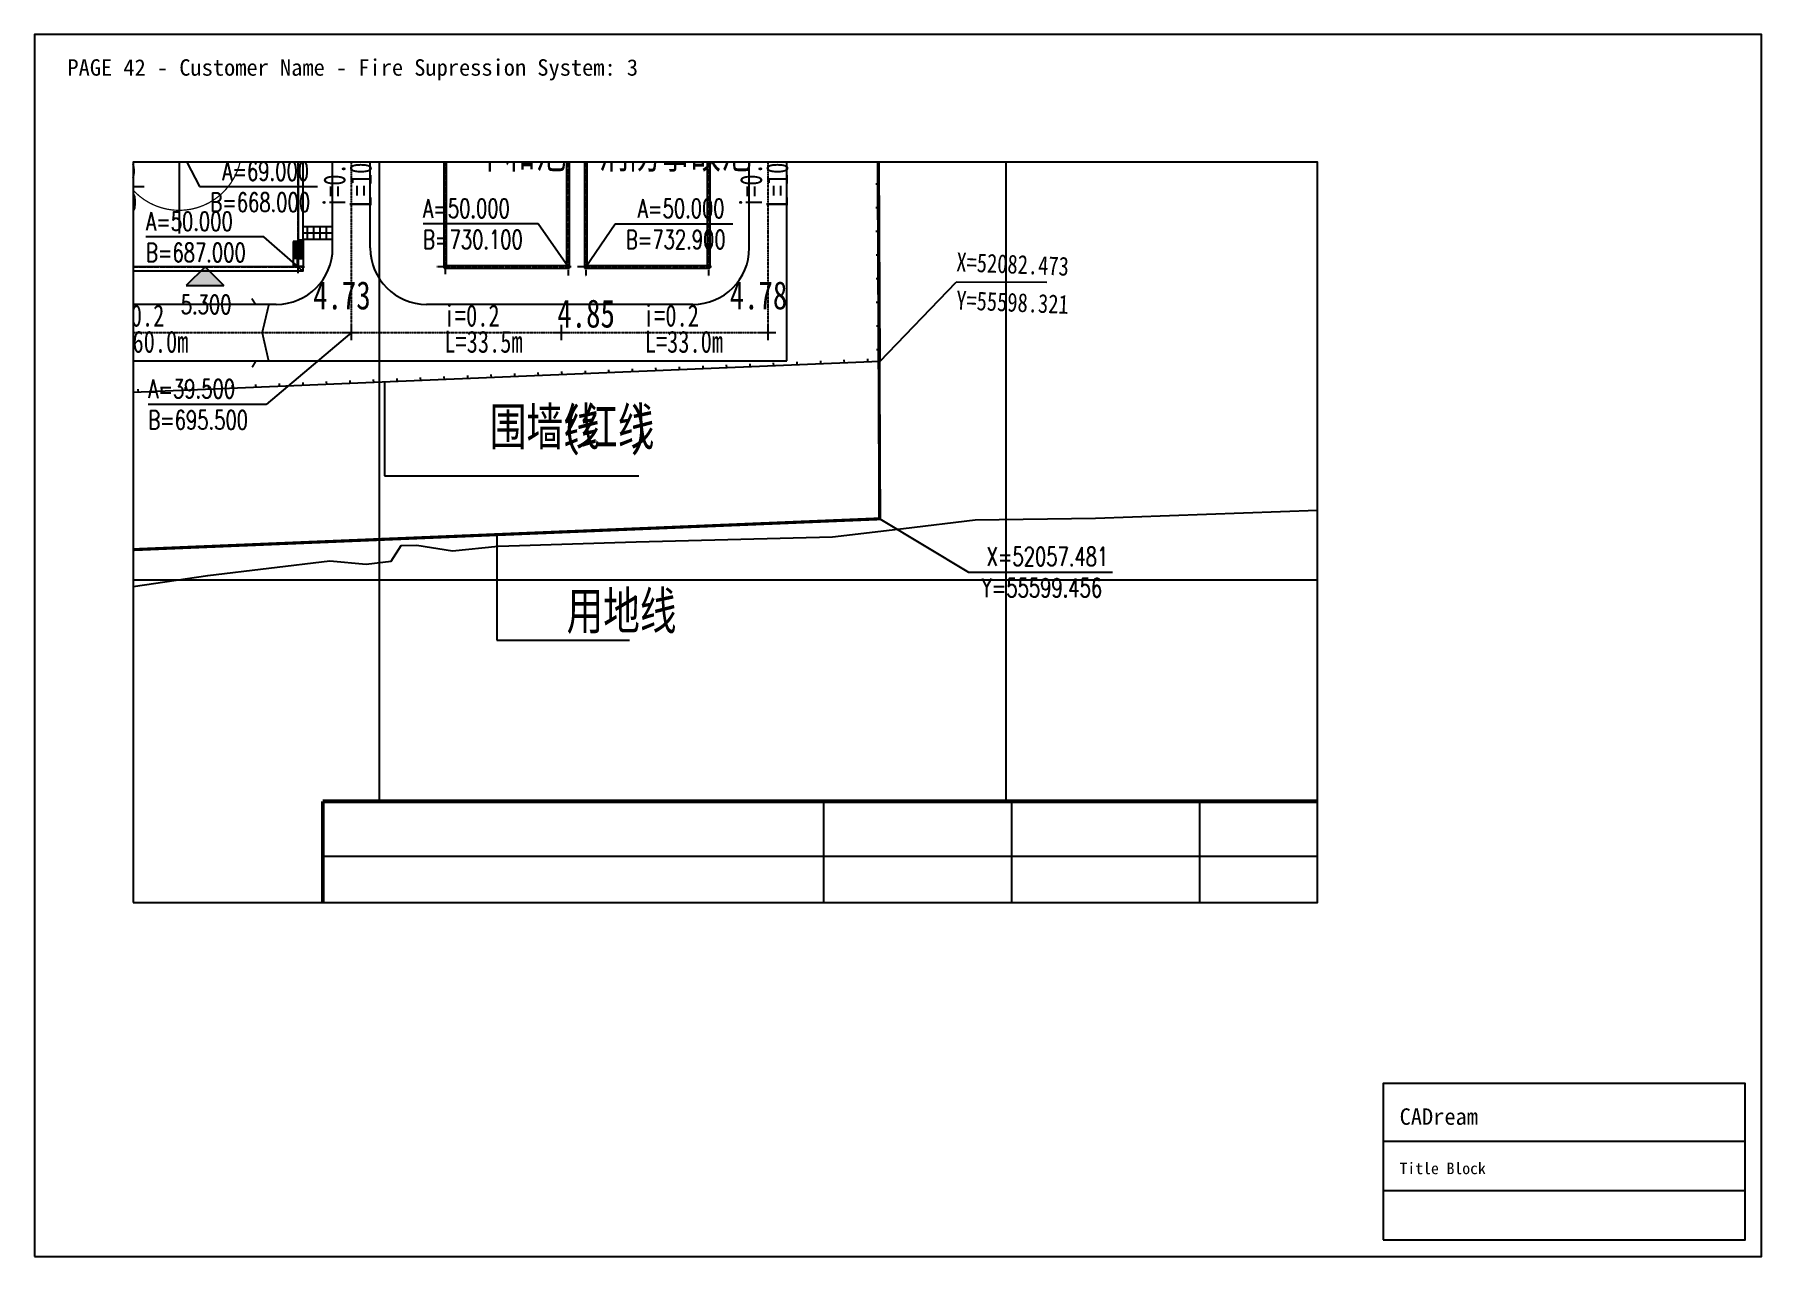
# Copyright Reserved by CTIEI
# Paper-space layout 'Layout1' of a CAD drawing. Header units: metres, sheet in millimetres. Extents: x 0 to 420, y 0 to 297.
# The model-space entities are those that its viewports show. They can reach past a viewport. Long polylines and large blocks are cut down to what shows.
import ezdxf

# ---------------------------------------------------------------- set-up
doc = ezdxf.new("R2010")
doc.units = ezdxf.units.M
doc.linetypes.add('DASH', pattern=[0.35, 0.25, -0.1])
doc.linetypes.add('DOTE', pattern=[2.42, 2, -0.2, 0.02, -0.2])
for name, color, linetype in [('DIM_COOR', 3, 'CONTINUOUS'), ('DIM_ELEV', 3, 'CONTINUOUS'), ('DIM_LEAD', 3, 'CONTINUOUS'), ('DIM_SYMB', 3, 'CONTINUOUS'), ('DOTE', 1, 'DOTE'), ('GROUND', 2, 'CONTINUOUS'), ('GT_8', 7, 'CONTINUOUS'), ('PUB_TEXT', 7, 'CONTINUOUS'), ('road', 2, 'CONTINUOUS'), ('SHEET_BORDER', 8, 'Continuous'), ('SHEET_TEXT', 5, 'Continuous'), ('SHEET_TITLEBLOCK', 7, 'Continuous'), ('SHEET_VIEWPORT_FRAME', 6, 'Continuous'), ('STAIR', 2, 'CONTINUOUS'), ('WALL', 141, 'CONTINUOUS'), ('地形', 8, 'CONTINUOUS'), ('新规划建筑', 4, 'CONTINUOUS'), ('方格网', 6, 'CONTINUOUS'), ('选址蓝线', 5, 'CONTINUOUS'), ('道路HK', 1, 'CONTINUOUS')]:
    doc.layers.add(name, color=color, linetype=linetype)
doc.styles.add('_TCH_DIM', font='SIMPLEX', dxfattribs={"bigfont": 'GBCBIG'})
doc.styles.add('HZ', font='txt', dxfattribs={"width": 0.75})

# ---------------------------------------------------------------- blocks, each defined once
blk = doc.blocks.new('CADREAM_TITLEBLOCK_V1')
at = {"layer": 'SHEET_TITLEBLOCK'}
for p, q in [((0, 24), (88, 24)), ((0, 12), (88, 12))]:
    blk.add_line(p, q, dxfattribs=at)
blk.add_lwpolyline([(0, 0), (88, 0), (88, 38), (0, 38)], close=True, dxfattribs=at)
for s, height, p in [('CADream', 4, (4, 28)), ('Title Block', 2.8, (4, 16))]:
    blk.add_text(s, height=height, dxfattribs=at).set_placement(p)
blk = doc.blocks.new('A$C1A160313')
at = {"layer": 'DOTE', "color": 1, "linetype": 'DOTE'}
for p, q in [((2.3, 35), (2.3, 78)), ((8.3, 35), (8.3, 78)), ((14.3, 0), (14.3, 78)), ((82.3, 0), (82.3, 78)), ((1.3, 77), (83.3, 77)), ((1.3, 35), (9.3, 35)), ((9.1, 10), (1.3, 10)), ((2.3, 1), (2.3, 10)), ((8.3, 1), (8.3, 10)), ((1.3, 1), (83.3, 1))]:
    blk.add_line(p, q, dxfattribs=at)
at = {"layer": 'GROUND'}
for p, q in [((9.1, 77.8), (1.5, 77.8)), ((1.5, 77.8), (1.5, 34.2)), ((2.1, 77.2), (1.5, 77.8)), ((8.1, 77.2), (2.5, 77.2)), ((8.5, 77.2), (9.1, 77.8)), ((9.1, 34.2), (9.1, 77.8)), ((14.18, 77.12), (13.58, 77.72)), ((82.42, 77.12), (83.02, 77.72)), ((2.1, 76.8), (2.1, 71.2)), ((8.5, 71.2), (8.5, 76.8)), ((2.1, 70.8), (2.1, 65.2)), ((8.5, 65.2), (8.5, 70.8)), ((2.1, 64.8), (2.1, 59.2)), ((8.5, 59.2), (8.5, 64.8)), ((2.1, 58.8), (2.1, 53.2)), ((8.5, 53.2), (8.5, 58.8)), ((2.1, 52.8), (2.1, 47.2)), ((8.5, 47.2), (8.5, 52.8)), ((2.1, 46.8), (2.1, 35.2)), ((8.5, 35.2), (8.5, 46.8)), ((2.1, 34.8), (1.5, 34.2)), ((1.5, 34.2), (9.1, 34.2)), ((2.5, 34.8), (8.1, 34.8)), ((8.5, 34.8), (9.1, 34.2)), ((9.1, 10.8), (1.5, 10.8)), ((1.5, 10.8), (1.5, 3.7)), ((2.1, 10.2), (1.5, 10.8)), ((8.5, 10.2), (9.1, 10.8)), ((9.1, 0.2), (9.1, 10.8)), ((1.5, 1.2), (1.5, 0.2)), ((2.1, 0.8), (1.5, 0.2)), ((1.5, 0.2), (9.1, 0.2)), ((2.1, 1.2), (2.1, 1.2)), ((8.5, 0.8), (9.1, 0.2)), ((14.18, 0.88), (13.58, 0.28)), ((82.42, 0.88), (83.02, 0.28))]:
    blk.add_line(p, q, dxfattribs=at)
for points in [[(13.58, 43.32), (13.58, 77.72), (14.42, 77.72)], [(18.62, 77.72), (82.18, 77.72)], [(82.18, 77.72), (83.02, 77.72), (83.02, 76.88)], [(83.02, 72.68), (83.02, 43.32)], [(13.58, 5.32), (13.58, 39.12)], [(83.02, 39.12), (83.02, 5.32)], [(14.42, 0.28), (13.58, 0.28), (13.58, 1.12)], [(82.18, 0.28), (14.42, 0.28)], [(83.02, 1.12), (83.02, 0.28), (82.18, 0.28)]]:
    blk.add_lwpolyline(points, dxfattribs=at)
at = {"layer": 'STAIR'}
for p, q in [((14.42, 77.12), (14.42, 77.82)), ((18.62, 77.82), (14.42, 77.82)), ((15.62, 77.12), (15.62, 77.82)), ((15.92, 77.12), (15.92, 77.82)), ((16.22, 77.12), (16.22, 77.82)), ((16.52, 77.12), (16.52, 77.82)), ((16.82, 77.12), (16.82, 77.82)), ((17.12, 77.12), (17.12, 77.82)), ((17.42, 77.12), (17.42, 77.82)), ((17.72, 77.12), (17.72, 77.82)), ((18.02, 77.12), (18.02, 77.82)), ((18.32, 77.12), (18.32, 77.82)), ((18.62, 77.12), (18.62, 77.82)), ((0, 77.05), (0, 74.55)), ((0, 77.05), (2.1, 77.05)), ((2.1, 76.55), (0, 77.05)), ((2.1, 75.05), (0, 74.55)), ((0, 74.55), (2.1, 74.55)), ((2.1, 76.8), (2.1, 74.55)), ((14.42, 76.88), (14.42, 76.18)), ((18.32, 76.18), (14.42, 76.18)), ((15.62, 76.88), (15.62, 76.18)), ((15.92, 76.88), (15.92, 76.18)), ((16.22, 76.88), (16.22, 76.18)), ((16.52, 76.88), (16.52, 76.18)), ((16.82, 76.88), (16.82, 76.18)), ((17.12, 76.88), (17.12, 76.18)), ((17.42, 76.88), (17.42, 76.18)), ((17.72, 76.88), (17.72, 76.18)), ((18.02, 76.88), (18.02, 76.18)), ((18.32, 76.88), (18.32, 76.18)), ((81.48, 72.98), (81.48, 76.88)), ((82.18, 75.68), (81.48, 75.68)), ((82.18, 75.38), (81.48, 75.38)), ((82.18, 75.08), (81.48, 75.08)), ((82.18, 74.78), (81.48, 74.78)), ((82.18, 74.48), (81.48, 74.48)), ((82.42, 76.88), (83.12, 76.88)), ((82.42, 75.68), (83.12, 75.68)), ((82.42, 75.38), (83.12, 75.38)), ((82.42, 75.08), (83.12, 75.08)), ((82.42, 74.78), (83.12, 74.78)), ((82.42, 74.48), (83.12, 74.48)), ((83.12, 72.68), (83.12, 76.88)), ((82.18, 74.18), (81.48, 74.18)), ((82.18, 73.88), (81.48, 73.88)), ((82.18, 73.58), (81.48, 73.58)), ((82.18, 73.28), (81.48, 73.28)), ((82.18, 72.98), (81.48, 72.98)), ((82.42, 74.18), (83.12, 74.18)), ((82.42, 73.88), (83.12, 73.88)), ((82.42, 73.58), (83.12, 73.58)), ((82.42, 73.28), (83.12, 73.28)), ((82.42, 72.98), (83.12, 72.98)), ((82.42, 72.68), (83.12, 72.68)), ((2.1, 71.4), (2.1, 71)), ((14.18, 43.32), (13.48, 43.32)), ((13.48, 43.32), (13.48, 39.12)), ((14.18, 43.02), (13.48, 43.02)), ((14.18, 42.72), (13.48, 42.72)), ((14.18, 42.42), (13.48, 42.42)), ((14.18, 42.12), (13.48, 42.12)), ((14.18, 41.82), (13.48, 41.82)), ((14.18, 41.52), (13.48, 41.52)), ((14.42, 43.02), (15.12, 43.02)), ((14.42, 42.72), (15.12, 42.72)), ((14.42, 42.42), (15.12, 42.42)), ((14.42, 42.12), (15.12, 42.12)), ((14.42, 41.82), (15.12, 41.82)), ((14.42, 41.52), (15.12, 41.52)), ((15.12, 43.02), (15.12, 39.12)), ((82.18, 43.02), (81.48, 43.02)), ((81.48, 43.02), (81.48, 39.12)), ((82.18, 42.72), (81.48, 42.72)), ((82.18, 42.42), (81.48, 42.42)), ((82.18, 42.12), (81.48, 42.12)), ((82.18, 41.82), (81.48, 41.82)), ((82.18, 41.52), (81.48, 41.52)), ((82.42, 43.32), (83.12, 43.32)), ((82.42, 43.02), (83.12, 43.02)), ((82.42, 42.72), (83.12, 42.72)), ((82.42, 42.42), (83.12, 42.42)), ((82.42, 42.12), (83.12, 42.12)), ((82.42, 41.82), (83.12, 41.82)), ((82.42, 41.52), (83.12, 41.52)), ((83.12, 43.32), (83.12, 39.12)), ((14.18, 41.22), (13.48, 41.22)), ((14.18, 40.92), (13.48, 40.92)), ((14.18, 40.62), (13.48, 40.62)), ((14.18, 40.32), (13.48, 40.32)), ((14.18, 39.12), (13.48, 39.12)), ((14.42, 41.22), (15.12, 41.22)), ((14.42, 40.92), (15.12, 40.92)), ((14.42, 40.62), (15.12, 40.62)), ((14.42, 39.12), (14.42, 40.32)), ((14.42, 40.32), (15.12, 40.32)), ((14.42, 39.12), (15.12, 39.12)), ((82.18, 41.22), (81.48, 41.22)), ((82.18, 40.92), (81.48, 40.92)), ((82.18, 40.62), (81.48, 40.62)), ((82.18, 40.32), (81.48, 40.32)), ((82.18, 39.12), (81.48, 39.12)), ((82.18, 39.12), (82.18, 40.32)), ((82.42, 41.22), (83.12, 41.22)), ((82.42, 40.92), (83.12, 40.92)), ((82.42, 40.62), (83.12, 40.62)), ((82.42, 40.32), (83.12, 40.32)), ((82.42, 39.12), (83.12, 39.12)), ((0.3, 3.7), (0.3, 1.2)), ((0.3, 3.7), (2.1, 3.7)), ((2.1, 3.2), (0.3, 3.7)), ((13.48, 5.32), (13.48, 1.12)), ((14.18, 5.32), (13.48, 5.32)), ((14.18, 5.02), (13.48, 5.02)), ((14.18, 4.72), (13.48, 4.72)), ((14.18, 4.42), (13.48, 4.42)), ((14.18, 4.12), (13.48, 4.12)), ((14.18, 3.82), (13.48, 3.82)), ((14.18, 3.52), (13.48, 3.52)), ((14.18, 3.22), (13.48, 3.22)), ((14.18, 2.92), (13.48, 2.92)), ((14.42, 5.02), (15.12, 5.02)), ((14.42, 4.72), (15.12, 4.72)), ((14.42, 4.42), (15.12, 4.42)), ((14.42, 4.12), (15.12, 4.12)), ((14.42, 3.82), (15.12, 3.82)), ((14.42, 3.52), (15.12, 3.52)), ((14.42, 3.22), (15.12, 3.22)), ((14.42, 2.92), (15.12, 2.92)), ((15.12, 5.02), (15.12, 1.12)), ((82.18, 5.02), (81.48, 5.02)), ((81.48, 5.02), (81.48, 1.12)), ((82.18, 4.72), (81.48, 4.72)), ((82.18, 4.42), (81.48, 4.42)), ((82.18, 4.12), (81.48, 4.12)), ((82.18, 3.82), (81.48, 3.82)), ((82.18, 3.52), (81.48, 3.52)), ((82.18, 3.22), (81.48, 3.22)), ((82.18, 2.92), (81.48, 2.92)), ((82.42, 5.32), (83.12, 5.32)), ((82.42, 5.02), (83.12, 5.02)), ((82.42, 4.72), (83.12, 4.72)), ((82.42, 4.42), (83.12, 4.42)), ((82.42, 4.12), (83.12, 4.12)), ((82.42, 3.82), (83.12, 3.82)), ((82.42, 3.52), (83.12, 3.52)), ((82.42, 3.22), (83.12, 3.22)), ((82.42, 2.92), (83.12, 2.92)), ((83.12, 5.32), (83.12, 1.12)), ((2.1, 1.7), (0.3, 1.2)), ((0.3, 1.2), (2.1, 1.2)), ((14.18, 2.62), (13.48, 2.62)), ((14.18, 2.32), (13.48, 2.32)), ((14.18, 1.12), (13.48, 1.12)), ((14.42, 2.62), (15.12, 2.62)), ((14.42, 1.12), (14.42, 2.32)), ((14.42, 2.32), (15.12, 2.32)), ((14.42, 1.12), (15.12, 1.12)), ((82.18, 2.62), (81.48, 2.62)), ((82.18, 2.32), (81.48, 2.32)), ((82.18, 1.12), (81.48, 1.12)), ((82.18, 1.12), (82.18, 2.32)), ((82.42, 2.62), (83.12, 2.62)), ((82.42, 2.32), (83.12, 2.32)), ((82.42, 1.12), (83.12, 1.12))]:
    blk.add_line(p, q, dxfattribs=at)
blk = doc.blocks.new('$LinePat$围墙')
at = {"color": 0}
blk.add_line((600, 0), (600, -160), dxfattribs=at)
at = {"color": 0, "const_width": 40}
blk.add_lwpolyline([(0, 0), (1201, 0)], dxfattribs=at)

msp = doc.modelspace()

# ---------------------------------------------------------------- hatches: boundary and pattern name
at = {"layer": 'DIM_ELEV', "linetype": 'Continuous'}
msp.add_hatch(color=256, dxfattribs=at).paths.add_polyline_path([(672.13, 50), (669.13, 47), (675.13, 47)])

# ---------------------------------------------------------------- linework, layer by layer
msp.add_line((900.92, -44.09), (690.92, -44.09))
at = {"linetype": 'Continuous', "const_width": 0.3, "flags": 128}
for points in [[(679.6, 44.94), (680.19, 44), (682.33, 44), (681.26, 39.5), (682.28, 35), (680.28, 35), (679.65, 33.96)], [(694.25, 39.5), (696.75, 39.5)], [(695.5, 40.75), (695.5, 38.25)], [(727.75, 39.5), (730.25, 39.5)], [(729, 40.75), (729, 38.25)], [(760.75, 39.5), (763.25, 39.5)], [(762, 40.75), (762, 38.25)]]:
    msp.add_lwpolyline(points, dxfattribs=at)
at = {"const_width": 0.6}
for points in [[(690.92, -35.28), (900.92, -35.28)], [(690.92, -35.28), (690.92, -79.94)]]:
    msp.add_lwpolyline(points, dxfattribs=at)
at = {"color": 7}
for points in [[(770.92, -70.98), (770.92, -35.28)], [(770.92, -70.94), (770.92, -35.28)], [(770.92, -70.94), (770.92, -35.28)], [(770.92, -70.94), (770.92, -35.28)], [(770.92, -70.94), (770.92, -35.28)], [(800.92, -70.94), (800.92, -35.28)], [(800.92, -70.94), (800.92, -35.28)], [(830.92, -70.94), (830.92, -35.28)]]:
    msp.add_lwpolyline(points, dxfattribs=at)
at = {"layer": 'DIM_COOR', "color": 3, "linetype": 'Continuous'}
for p, q in [((668, 69), (671.26, 62.78)), ((643.63, 62.78), (662.44, 62.78)), ((671.26, 62.78), (690.07, 62.78)), ((725.3, 56.83), (706.93, 56.83)), ((730.1, 50), (725.3, 56.83)), ((732.9, 50), (737.59, 56.83)), ((737.59, 56.83), (756.4, 56.83)), ((681.51, 54.76), (662.7, 54.76)), ((687, 50), (681.51, 54.76)), ((695.5, 39.5), (681.87, 28.05)), ((681.87, 28.05), (663.06, 28.05)), ((779.83, 9.77), (793.98, 1.29)), ((793.98, 1.29), (816.97, 1.29))]:
    msp.add_line(p, q, dxfattribs=at)
at = {"layer": 'DIM_ELEV', "linetype": 'Continuous'}
for p, q in [((672.13, 50), (669.13, 47)), ((672.13, 50), (675.13, 47)), ((669.13, 47), (675.13, 47))]:
    msp.add_line(p, q, dxfattribs=at)
at = {"layer": 'DIM_LEAD', "linetype": 'Continuous'}
for p, q in [((700.78, 31.55), (700.78, 16.64)), ((700.78, 16.64), (741.37, 16.64)), ((718.7, 7.27), (718.7, -9.59)), ((718.7, -9.59), (739.91, -9.59))]:
    msp.add_line(p, q, dxfattribs=at)
at = {"layer": 'DIM_SYMB', "linetype": 'Continuous'}
for points in [[(695.5, 69.36, 0, 0, 0), (695.5, 58.29, 0.8, 0, 0), (695.5, 55.29, 0, 0, 0)], [(762, 69.36, 0, 0, 0), (762, 58.29, 0.8, 0, 0), (762, 55.29, 0, 0, 0)], [(660.63, 48.12, 0, 0, 0), (662.29, 45.94, 0.4, 0, 0), (663.19, 44.75, 0, 0, 0)], [(714.91, 48.22, 0, 0, 0), (713.25, 46.04, 0.4, 0, 0), (712.35, 44.84, 0, 0, 0)], [(743.09, 48.22, 0, 0, 0), (744.75, 46.04, 0.4, 0, 0), (745.65, 44.84, 0, 0, 0)], [(656.31, 39.5, 0, 0, 0), (667.37, 39.5, 0.8, 0, 0), (670.37, 39.5, 0, 0, 0)], [(720.83, 39.5, 0, 0, 0), (709.76, 39.5, 0.8, 0, 0), (706.76, 39.5, 0, 0, 0)], [(741.64, 39.5, 0, 0, 0), (752.71, 39.5, 0.8, 0, 0), (755.71, 39.5, 0, 0, 0)]]:
    msp.add_lwpolyline(points, format="xyseb", dxfattribs=at)
at = {"layer": 'DOTE', "ltscale": 0.01}
for p, q in [((762, 39.5), (762, 344.83)), ((695.5, 39.5), (695.5, 143.5)), ((575.5, 39.5), (762, 39.5))]:
    msp.add_line(p, q, dxfattribs=at)
at = {"layer": 'DOTE'}
for p, q in [((732.9, 132), (732.9, 48.38)), ((752.5, 132.2), (752.5, 48.43)), ((710.5, 48.8), (710.5, 88.71)), ((730.1, 88.62), (730.1, 48.56)), ((730.6, 50), (709.07, 50)), ((753, 50), (731.47, 50))]:
    msp.add_line(p, q, dxfattribs=at)
at = {"layer": 'DOTE', "color": 1, "linetype": 'DOTE', "ltscale": 2000}
msp.add_line((668, 112.8), (668, 55.3), dxfattribs=at)
at = {"layer": 'DOTE', "ltscale": 10}
msp.add_line((779.61, 59.68), (779.65, 59.68), dxfattribs=at)
at = {"layer": 'DOTE', "linetype": 'DOTE', "ltscale": 0.01, "const_width": 0.5, "flags": 128}
msp.add_lwpolyline([(779.83, 9.79), (777.92, 437.27), (546.09, 435.4), (556.2, 0.56)], close=True, dxfattribs=at)
at = {"layer": 'GT_8'}
for p, q in [((687, 126), (687, 50)), ((687, 50), (619, 50))]:
    msp.add_line(p, q, dxfattribs=at)
at = {"layer": 'road', "linetype": 'Continuous'}
for p, q in [((765, 35), (765, 350)), ((692.5, 53), (692.5, 130)), ((698.5, 53), (698.5, 130)), ((759, 53), (759, 130)), ((687.72, 56.41), (692.5, 56.41)), ((687.72, 55.41), (692.5, 55.41)), ((688.5, 54.41), (688.5, 56.41)), ((689.5, 54.41), (689.5, 56.41)), ((690.5, 54.41), (690.5, 56.41)), ((691.5, 54.41), (691.5, 56.41)), ((779.63, 55.18), (779.65, 55.18)), ((687.72, 54.41), (692.5, 54.41)), ((683.5, 44), (610, 44)), ((750, 44), (707.5, 44)), ((570.82, 35), (765, 35))]:
    msp.add_line(p, q, dxfattribs=at)
for centre, start, end in [((683.5, 53), 270, 0), ((707.5, 53), 180, 270), ((750, 53), 270, 0)]:
    msp.add_arc(centre, 9, start, end, dxfattribs=at)
at = {"layer": 'WALL'}
for p, q in [((710.3, 49.8), (710.3, 87.2)), ((710.7, 50.2), (710.7, 86.8)), ((729.9, 50.2), (729.9, 86.8)), ((730.3, 49.8), (730.3, 87.2)), ((732.7, 80.2), (732.7, 49.8)), ((752.7, 80.2), (752.7, 49.8)), ((733.1, 79.8), (733.1, 50.2)), ((752.3, 79.8), (752.3, 50.2)), ((710.3, 49.8), (730.3, 49.8)), ((710.7, 50.2), (729.9, 50.2)), ((732.7, 49.8), (752.7, 49.8)), ((733.1, 50.2), (752.3, 50.2))]:
    msp.add_line(p, q, dxfattribs=at)
at = {"layer": '地形', "flags": 128}
msp.add_lwpolyline([(653.41, -2.12), (672.56, 0.77), (692.03, 3.08), (697.84, 2.54), (701.82, 3.06), (703.42, 5.51), (705.92, 5.58), (711.62, 4.68), (718.91, 5.43), (740.94, 6.14), (772.27, 6.9), (783.63, 8.22), (795.05, 9.64), (814.27, 9.92), (850.72, 11.18)], dxfattribs=at)
at = {"layer": '新规划建筑', "color": 0, "linetype": 'DASH', "ltscale": 3000, "const_width": 0.2}
msp.add_lwpolyline([(658, 69, 1), (678, 69, 1), (658, 69, 1)], format="xyb", dxfattribs=at)
at = {"layer": '方格网', "color": 6, "linetype": 'Continuous'}
for p, q in [((700, -35.28), (700, 494.06)), ((800, -35.28), (800, 494.06)), ((850.55, 0), (-76.88, 0))]:
    msp.add_line(p, q, dxfattribs=at)
at = {"layer": '选址蓝线', "color": 5, "linetype": 'Continuous', "flags": 128}
msp.add_lwpolyline([(556.35, 425.5), (777.98, 427.33), (779.82, 34.87), (565.71, 25.99)], close=True, dxfattribs=at)
at = {"layer": '道路HK', "color": 0, "linetype": 'Continuous'}
for p in [(779.82, 34.87), (806.48, 47.49)]:
    msp.add_line(p, (792.01, 47.53), dxfattribs=at)

# ---------------------------------------------------------------- block references
at = {"linetype": 'Continuous'}
msp.add_blockref('A$C1A160313', (604.7, 49), dxfattribs=at)
at = {"linetype": 'Continuous', "yscale": 0.003125, "zscale": 0.003125}
for p, xscale, rotation in [((779.66, 68.84), 0.0031433964964733, 270.2689021398636), ((779.68, 65.06), 0.0031433964964733, 270.2689021398636), ((779.7, 61.29), 0.0031433964964733, 270.2689021398636), ((779.71, 57.52), 0.0031433964964733, 270.2689021398636), ((779.73, 53.74), 0.0031433964964733, 270.2689021398636), ((779.75, 49.97), 0.0031433964964733, 270.2689021398636), ((779.77, 46.19), 0.0031433964964733, 270.2689021398636), ((779.78, 42.42), 0.0031433964964733, 270.2689021398636), ((779.8, 38.65), 0.0031433964964733, 270.2689021398636), ((727.23, 32.69), 0.003131543425304, 182.3757573705985), ((730.99, 32.85), 0.003131543425304, 182.3757573705985), ((734.74, 33), 0.003131543425304, 182.3757573705985), ((738.5, 33.16), 0.003131543425304, 182.3757573705985), ((742.26, 33.31), 0.003131543425304, 182.3757573705985), ((746.01, 33.47), 0.003131543425304, 182.3757573705985), ((749.77, 33.63), 0.003131543425304, 182.3757573705985), ((753.53, 33.78), 0.003131543425304, 182.3757573705985), ((757.28, 33.94), 0.003131543425304, 182.3757573705985), ((761.04, 34.09), 0.003131543425304, 182.3757573705985), ((764.79, 34.25), 0.003131543425304, 182.3757573705985), ((768.55, 34.41), 0.003131543425304, 182.3757573705985), ((772.31, 34.56), 0.003131543425304, 182.3757573705985), ((776.06, 34.72), 0.003131543425304, 182.3757573705985), ((779.82, 34.87), 0.003131543425304, 182.3757573705985), ((663.38, 30.04), 0.003131543425304, 182.3757573705985), ((667.13, 30.2), 0.003131543425304, 182.3757573705985), ((670.89, 30.35), 0.003131543425304, 182.3757573705985), ((674.64, 30.51), 0.003131543425304, 182.3757573705985), ((678.4, 30.67), 0.003131543425304, 182.3757573705985), ((682.16, 30.82), 0.003131543425304, 182.3757573705985), ((685.91, 30.98), 0.003131543425304, 182.3757573705985), ((689.67, 31.13), 0.003131543425304, 182.3757573705985), ((693.43, 31.29), 0.003131543425304, 182.3757573705985), ((697.18, 31.44), 0.003131543425304, 182.3757573705985), ((700.94, 31.6), 0.003131543425304, 182.3757573705985), ((704.69, 31.76), 0.003131543425304, 182.3757573705985), ((708.45, 31.91), 0.003131543425304, 182.3757573705985), ((712.21, 32.07), 0.003131543425304, 182.3757573705985), ((715.96, 32.22), 0.003131543425304, 182.3757573705985), ((719.72, 32.38), 0.003131543425304, 182.3757573705985), ((723.48, 32.54), 0.003131543425304, 182.3757573705985)]:
    msp.add_blockref('$LinePat$围墙', p, dxfattribs=dict(at, xscale=xscale, rotation=rotation))

# ---------------------------------------------------------------- texts
at = {"layer": 'PUB_TEXT', "linetype": 'Continuous', "width": 0.75}
for s, p in [('L=104.0m', (698.71, 59.47)), ('L=104.0m', (765.21, 59.47)), ('i=0.3', (694.54, 59.37)), ('i=0.3', (761.04, 59.37))]:
    msp.add_text(s, height=3.5, rotation=90, dxfattribs=at).set_placement(p)
for s, height, p in [('中和池', 5, (715.16, 65.72)), ('消防事故池', 5, (735, 65.72)), ('4.73', 4.5, (689.39, 43.2)), ('4.78', 4.5, (755.89, 43.2)), ('i=0.2', 3.5, (656.71, 40.46)), ('i=0.2', 3.5, (710.23, 40.46)), ('4.85', 4.5, (728.37, 40.3)), ('i=0.2', 3.5, (742.04, 40.46)), ('L=60.0m', 3.5, (656.98, 36.29)), ('L=33.5m', 3.5, (710.33, 36.29)), ('L=33.0m', 3.5, (742.32, 36.29)), ('围墙线', 6, (717.59, 21.5)), ('(', 6, (729.16, 21.5)), ('红线', 6, (732.16, 21.5)), (')', 6, (739.87, 21.5)), ('用地线', 6, (729.84, -7.87))]:
    msp.add_text(s, height=height, dxfattribs=at).set_placement(p)
at = {"layer": 'PUB_TEXT', "linetype": 'Continuous', "style": '_TCH_DIM', "width": 0.705882}
for s, p in [('A=69.000', (647.24, 63.78)), ('A=69.000', (674.87, 63.78)), ('B=638.000', (645.34, 58.8)), ('B=668.000', (672.97, 58.8)), ('A=50.000', (706.93, 57.83)), ('A=50.000', (741.2, 57.83)), ('A=50.000', (662.7, 55.76)), ('B=730.100', (706.93, 52.86)), ('B=732.900', (739.3, 52.86)), ('B=687.000', (662.7, 50.79)), ('5.300', (668.26, 42.5)), ('A=39.500', (663.06, 29.05)), ('B=695.500', (663.06, 24.07)), ('X=52057.481', (796.87, 2.29)), ('Y=55599.456', (796.07, -2.69))]:
    msp.add_text(s, height=2.975, dxfattribs=at).set_placement(p)
at = {"layer": '道路HK', "color": 0, "linetype": 'Continuous', "style": 'HZ', "width": 0.8}
for s, p in [('X=52082.473', (792.01, 49.29)), ('Y=55598.321', (791.99, 43.21))]:
    msp.add_text(s, height=3, rotation=357.6702, dxfattribs=at).set_placement(p)

psp = doc.layouts.get("Layout1")

# ---------------------------------------------------------------- linework, layer by layer
at = {"layer": 'SHEET_BORDER'}
psp.add_lwpolyline([(0, 0), (420, 0), (420, 297), (0, 297)], close=True, dxfattribs=at)
at = {"layer": 'SHEET_VIEWPORT_FRAME'}
psp.add_lwpolyline([(24, 86), (312, 86), (312, 266), (24, 266)], close=True, dxfattribs=at)

# ---------------------------------------------------------------- block references
at = {"layer": 'SHEET_TITLEBLOCK'}
psp.add_blockref('CADREAM_TITLEBLOCK_V1', (328, 4), dxfattribs=at)

# ---------------------------------------------------------------- texts
at = {"layer": 'SHEET_TEXT'}
psp.add_text('PAGE 42 - Customer Name - Fire Supression System: 3', height=4, dxfattribs=at).set_placement((8, 287))

# ---------------------------------------------------------------- viewports
at = {"layer": 'SHEET_VIEWPORT_FRAME'}
psp.add_viewport(center=(168, 176), size=(288, 180), view_center_point=(755.18, 7.63), view_height=118.1384, dxfattribs=at)

doc.saveas('drawing.dxf')
